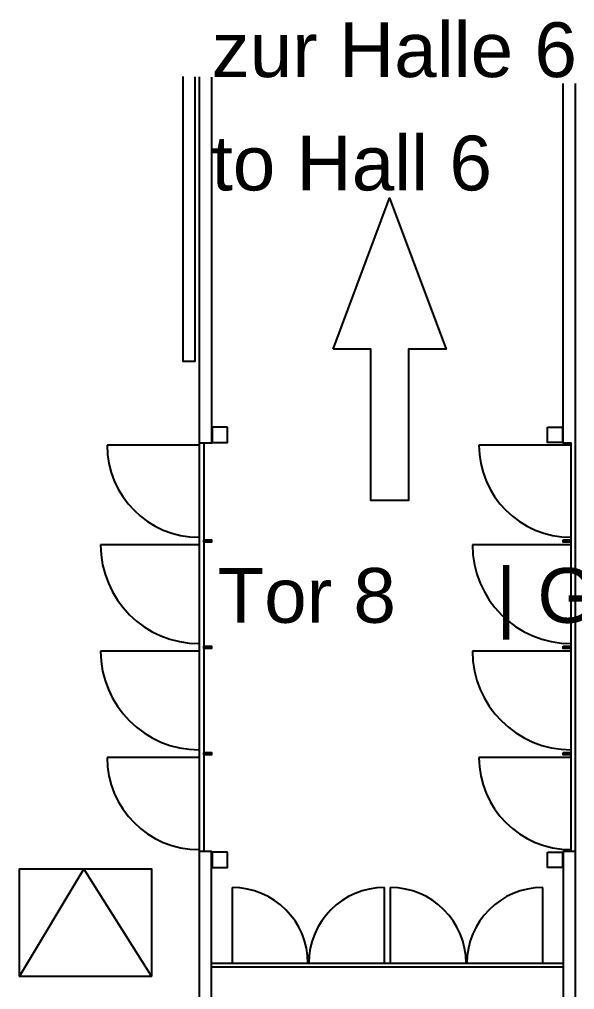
# Model space of a CAD drawing. Header units: metres. Extents: x 19 to 194, y 62 to 154.
# Drawn here: x 34.88 to 42.23, y 140.91 to 153.75 of the extents above; entities that cross this region are included whole.
import ezdxf

# ---------------------------------------------------------------- set-up
doc = ezdxf.new("R2010")
doc.units = ezdxf.units.M
doc.header["$MEASUREMENT"] = 0
doc.layers.add('ALL', color=7, linetype='Continuous')
doc.layers.add('ALL4', color=7, linetype='Continuous')
doc.styles.add('Arial', font='Arial.ttf')

msp = doc.modelspace()

# ---------------------------------------------------------------- linework, layer by layer
at = {"layer": 'ALL', "color": 18, "lineweight": 25, "true_color": 0x000000}
for points in [[(37.2003, 152.9898), (37.2003, 149.2205), (37.0423, 149.2205), (37.0423, 152.9927)], [(37.2571, 152.9888), (37.2571, 136.6865), (37.4201, 136.6865), (37.4201, 142.7352), (37.2571, 142.7352)], [(37.4201, 152.9857), (37.4201, 148.1402), (37.3171, 148.1402), (37.3171, 142.7351)], [(42.1831, 142.7352), (42.1831, 148.1403), (42.0801, 148.1403), (42.0801, 152.9003)], [(42.2431, 142.7352), (42.0801, 142.7352), (42.0801, 136.6865), (42.2431, 136.6865), (42.2431, 152.8999)], [(37.2571, 148.1154), (36.0357, 148.1154)], [(37.4201, 148.1403), (37.2571, 148.1403)], [(42.1831, 148.1154), (40.9617, 148.1154)], [(37.2571, 146.794), (35.9507, 146.794)], [(42.1831, 146.794), (40.8767, 146.794)], [(37.2571, 145.3878), (35.9507, 145.3878)], [(42.1831, 145.3878), (40.8767, 145.3878)], [(37.2571, 143.9815), (36.0357, 143.9815)], [(42.1831, 143.9815), (40.9617, 143.9815)], [(34.8751, 141.0852), (36.625, 141.0852), (35.7299, 142.5051), (34.8751, 141.0852), (34.8751, 142.5051), (36.625, 142.5051), (36.625, 141.0852)], [(37.6926, 142.2591), (37.6926, 141.2541)], [(39.7126, 141.2541), (39.7126, 142.2591)], [(39.7876, 142.2591), (39.7876, 141.2541)], [(41.8076, 141.2541), (41.8076, 142.2591)], [(42.08, 141.2541), (37.42, 141.2541)], [(42.08, 141.2041), (37.42, 141.2041)]]:
    msp.add_lwpolyline(points, dxfattribs=at)
at = {"layer": 'ALL', "color": 4, "lineweight": 25}
msp.add_lwpolyline([(39.0297, 149.383), (39.7797, 151.383), (40.5297, 149.383), (40.0297, 149.383), (40.0297, 147.383), (39.5297, 147.383), (39.5297, 149.383), (39.0297, 149.383)], close=True, dxfattribs=at)
at = {"layer": 'ALL', "color": 18, "lineweight": 25, "true_color": 0x000000}
for points in [[(37.6301, 148.3504), (37.4301, 148.3504), (37.4301, 148.1504), (37.6301, 148.1504)], [(41.8701, 148.3504), (42.0701, 148.3504), (42.0701, 148.1504), (41.8701, 148.1504)], [(37.32, 146.8591), (37.42, 146.8591), (37.42, 146.8291), (37.32, 146.8291)], [(42.0801, 146.8591), (42.1801, 146.8591), (42.1801, 146.8291), (42.0801, 146.8291)], [(37.32, 145.4529), (37.42, 145.4529), (37.42, 145.4229), (37.32, 145.4229)], [(42.0801, 145.4529), (42.1801, 145.4529), (42.1801, 145.4229), (42.0801, 145.4229)], [(37.32, 144.0466), (37.42, 144.0466), (37.42, 144.0166), (37.32, 144.0166)], [(42.0801, 144.0466), (42.1801, 144.0466), (42.1801, 144.0166), (42.0801, 144.0166)], [(37.6301, 142.7254), (37.4301, 142.7254), (37.4301, 142.5254), (37.6301, 142.5254)], [(41.8701, 142.7254), (42.0701, 142.7254), (42.0701, 142.5254), (41.8701, 142.5254)]]:
    msp.add_lwpolyline(points, close=True, dxfattribs=at)
for centre, radius, start, end in [((37.2571, 148.1154), 1.2214, -180, -90), ((42.183, 148.1154), 1.2214, -180, -90), ((37.2571, 146.794), 1.3064, -180, -90), ((42.183, 146.794), 1.3064, -180, -90), ((37.2571, 145.3878), 1.3064, -180, -90), ((42.183, 145.3878), 1.3064, -180, -90), ((37.2571, 143.9815), 1.2214, -180, -90), ((42.183, 143.9815), 1.2214, -180, -90), ((37.6926, 141.2541), 1.005, 0, 90), ((39.7126, 141.2541), 1.005, 90, -180), ((39.7876, 141.2541), 1.005, 0, 90), ((41.8076, 141.2541), 1.005, 90, -180)]:
    msp.add_arc(centre, radius, start, end, dxfattribs=at)
at = {"layer": 'ALL4', "color": 18, "lineweight": 25, "true_color": 0x000000}
for points in [[(37.2003, 152.9898), (37.2003, 149.2205), (37.0423, 149.2205), (37.0423, 152.9927)], [(37.2571, 152.9888), (37.2571, 136.6865), (37.4201, 136.6865), (37.4201, 142.7352), (37.2571, 142.7352)], [(37.4201, 152.9857), (37.4201, 148.1402), (37.3171, 148.1402), (37.3171, 142.7351)], [(42.1831, 142.7352), (42.1831, 148.1403), (42.0801, 148.1403), (42.0801, 152.9003)], [(42.2431, 142.7352), (42.0801, 142.7352), (42.0801, 136.6865), (42.2431, 136.6865), (42.2431, 152.8999)], [(37.2571, 148.1154), (36.0357, 148.1154)], [(37.4201, 148.1403), (37.2571, 148.1403)], [(42.1831, 148.1154), (40.9617, 148.1154)], [(37.2571, 146.794), (35.9507, 146.794)], [(42.1831, 146.794), (40.8767, 146.794)], [(37.2571, 145.3878), (35.9507, 145.3878)], [(42.1831, 145.3878), (40.8767, 145.3878)], [(37.2571, 143.9815), (36.0357, 143.9815)], [(42.1831, 143.9815), (40.9617, 143.9815)], [(34.8751, 141.0852), (36.625, 141.0852), (35.7299, 142.5051), (34.8751, 141.0852), (34.8751, 142.5051), (36.625, 142.5051), (36.625, 141.0852)], [(37.6926, 142.2591), (37.6926, 141.2541)], [(39.7126, 141.2541), (39.7126, 142.2591)], [(39.7876, 142.2591), (39.7876, 141.2541)], [(41.8076, 141.2541), (41.8076, 142.2591)], [(42.08, 141.2541), (37.42, 141.2541)], [(42.08, 141.2041), (37.42, 141.2041)]]:
    msp.add_lwpolyline(points, dxfattribs=at)
at = {"layer": 'ALL4', "color": 4, "lineweight": 25}
msp.add_lwpolyline([(39.0297, 149.383), (39.7797, 151.383), (40.5297, 149.383), (40.0297, 149.383), (40.0297, 147.383), (39.5297, 147.383), (39.5297, 149.383), (39.0297, 149.383)], close=True, dxfattribs=at)
at = {"layer": 'ALL4', "color": 18, "lineweight": 25, "true_color": 0x000000}
for points in [[(37.6301, 148.3504), (37.4301, 148.3504), (37.4301, 148.1504), (37.6301, 148.1504)], [(41.8701, 148.3504), (42.0701, 148.3504), (42.0701, 148.1504), (41.8701, 148.1504)], [(37.32, 146.8591), (37.42, 146.8591), (37.42, 146.8291), (37.32, 146.8291)], [(42.0801, 146.8591), (42.1801, 146.8591), (42.1801, 146.8291), (42.0801, 146.8291)], [(37.32, 145.4529), (37.42, 145.4529), (37.42, 145.4229), (37.32, 145.4229)], [(42.0801, 145.4529), (42.1801, 145.4529), (42.1801, 145.4229), (42.0801, 145.4229)], [(37.32, 144.0466), (37.42, 144.0466), (37.42, 144.0166), (37.32, 144.0166)], [(42.0801, 144.0466), (42.1801, 144.0466), (42.1801, 144.0166), (42.0801, 144.0166)], [(37.6301, 142.7254), (37.4301, 142.7254), (37.4301, 142.5254), (37.6301, 142.5254)], [(41.8701, 142.7254), (42.0701, 142.7254), (42.0701, 142.5254), (41.8701, 142.5254)]]:
    msp.add_lwpolyline(points, close=True, dxfattribs=at)
for centre, radius, start, end in [((37.2571, 148.1154), 1.2214, -180, -90), ((42.183, 148.1154), 1.2214, -180, -90), ((37.2571, 146.794), 1.3064, -180, -90), ((42.183, 146.794), 1.3064, -180, -90), ((37.2571, 145.3878), 1.3064, -180, -90), ((42.183, 145.3878), 1.3064, -180, -90), ((37.2571, 143.9815), 1.2214, -180, -90), ((42.183, 143.9815), 1.2214, -180, -90), ((37.6926, 141.2541), 1.005, 0, 90), ((39.7126, 141.2541), 1.005, 90, -180), ((39.7876, 141.2541), 1.005, 0, 90), ((41.8076, 141.2541), 1.005, 90, -180)]:
    msp.add_arc(centre, radius, start, end, dxfattribs=at)

# ---------------------------------------------------------------- texts
at = {"layer": 'ALL', "color": 18, "true_color": 0x000000, "style": 'Arial'}
for s, p in [('zur Halle 6', (37.42, 152.9857)), ('to Hall 6', (37.42, 151.4857)), ('| Gate 8', (41.1908, 145.763)), ('Tor 8', (37.4991, 145.763))]:
    msp.add_text(s, height=0.725, dxfattribs=at).set_placement(p)
at = {"layer": 'ALL4', "color": 18, "true_color": 0x000000, "style": 'Arial'}
for s, p in [('zur Halle 6', (37.42, 152.9857)), ('to Hall 6', (37.42, 151.4857)), ('| Gate 8', (41.1908, 145.763)), ('Tor 8', (37.4991, 145.763))]:
    msp.add_text(s, height=0.725, dxfattribs=at).set_placement(p)

doc.saveas('drawing.dxf')
